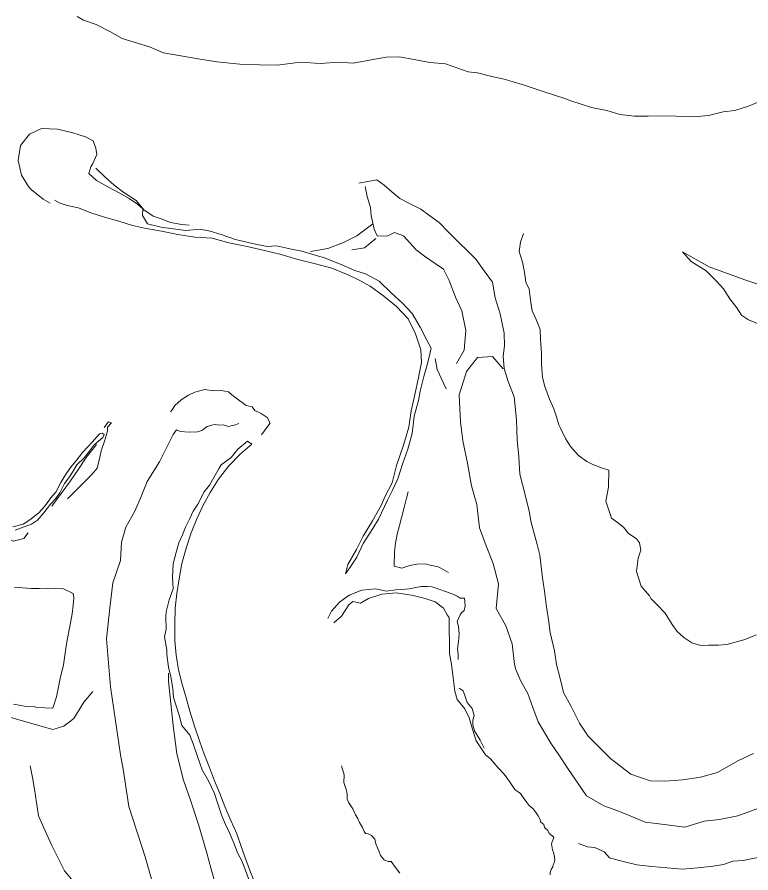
# Model space of a CAD drawing. Extents: x 683321 to 688873, y 7661944 to 7668387.
# Drawn here: x 686443.5 to 686662.5, y 7666543 to 7666798.2 of the extents above; entities that cross this region are included whole.
import ezdxf

# ---------------------------------------------------------------- set-up
doc = ezdxf.new("R2010")
doc.units = 0
doc.header["$MEASUREMENT"] = 0
doc.layers.add('01 CRESTA_Line', color=3, linetype='Continuous', lineweight=20)

msp = doc.modelspace()

# ---------------------------------------------------------------- linework, layer by layer
at = {"layer": '01 CRESTA_Line'}
for points in [[(686667.48, 7666773.97, 3964.15), (686661.8, 7666771.62, 3963.57), (686657.71, 7666770.31, 3963.22), (686654.23, 7666769.9, 3962.79), (686649.83, 7666768.88, 3962.62), (686645.41, 7666768.42, 3962.37), (686640.23, 7666768.66, 3962.11), (686635.91, 7666768.78, 3961.92), (686631.87, 7666768.69, 3961.62), (686627.7, 7666768.6, 3961.65), (686623.33, 7666769.14, 3961.55), (686619.52, 7666770.35, 3961.49), (686614.88, 7666771.19, 3961.47), (686608.76, 7666773.18, 3961.37), (686607, 7666773.88, 3961.39), (686601.09, 7666775.78, 3961.29), (686594.21, 7666778.11, 3961.23), (686588.88, 7666779.66, 3961.49), (686585.19, 7666780.48, 3961.69), (686580.92, 7666781.57, 3962.17), (686578.13, 7666781.83, 3962.47), (686571.33, 7666784.27, 3961.96), (686566.69, 7666784.65, 3962.34), (686561.96, 7666785.51, 3962.69), (686557.55, 7666786.36, 3963.08), (686553.68, 7666786.28, 3962.79), (686550.27, 7666785.66, 3963.25), (686543.74, 7666784.44, 3963.75), (686539.57, 7666784.73, 3963.84), (686533.96, 7666784.34, 3964.1), (686528.06, 7666784.73, 3964.66), (686521.09, 7666783.86, 3964.97), (686515.86, 7666783.96, 3964.7), (686509.96, 7666784.15, 3965.36), (686503.11, 7666784.84, 3966.43), (686497.48, 7666785.79, 3966.73), (686487.21, 7666787.52, 3967.28), (686482.97, 7666789.37, 3967.96), (686474.8, 7666791.8, 3968.41), (686471.12, 7666793.9, 3969.06), (686467.06, 7666795.98, 3969.64), (686463.29, 7666797.28, 3969.77), (686461.38, 7666798.34, 3970.83)], [(686454.63, 7666743.61, 3973.88), (686456.02, 7666742.82, 3974.19), (686458.43, 7666742, 3974.3), (686461.85, 7666741.3, 3974.81), (686465.45, 7666739.82, 3975.07), (686469.53, 7666738.57, 3975.7), (686473.82, 7666737.29, 3976.08), (686477.92, 7666736.07, 3976.34), (686481.47, 7666735.23, 3976.71), (686486.54, 7666734.34, 3977.3), (686491.5, 7666733.31, 3977.82), (686496.53, 7666732.6, 3978.56), (686501.7, 7666732.26, 3979.28), (686506.67, 7666730.87, 3979.81), (686512.13, 7666729.81, 3980.22), (686517.32, 7666728.55, 3980.77), (686522.33, 7666727.38, 3981.2), (686527.22, 7666725.91, 3981.76), (686532.18, 7666724.74, 3982.31), (686537.4, 7666723.28, 3982.81), (686542.33, 7666721.36, 3983.11), (686545.6, 7666719.74, 3983.3), (686548.88, 7666717.9, 3983.49), (686552.91, 7666714.99, 3983.66), (686556.74, 7666711.92, 3983.88), (686560.15, 7666708.23, 3984.04), (686562.42, 7666703.73, 3984.13), (686563.98, 7666698.98, 3984.33), (686564.19, 7666695.18, 3984.3), (686563.23, 7666690.2, 3984.45), (686562.33, 7666686.05, 3984.61), (686561.07, 7666680.73, 3984.92), (686560.42, 7666675.93, 3985.22), (686558.85, 7666670.53, 3985.74), (686556.68, 7666664.49, 3986.05), (686555.42, 7666659.25, 3986.35), (686553.38, 7666655.33, 3986.52), (686552.1, 7666652.53, 3986.8), (686549.53, 7666647.92, 3987.11), (686546.8, 7666643.38, 3987.49), (686544.75, 7666639.39, 3987.86), (686542.17, 7666634.91, 3988.13), (686541.51, 7666632.13, 3988.27), (686542.84, 7666634.11, 3988.13), (686544.92, 7666637.1, 3987.96), (686546.73, 7666641.19, 3987.61), (686549.7, 7666645.63, 3987.2), (686551.34, 7666648.45, 3987.08), (686554.03, 7666654.14, 3986.51), (686555.5, 7666657.09, 3986.48), (686557.14, 7666660.44, 3986.4), (686558.59, 7666665.16, 3986.1), (686560.1, 7666669.3, 3985.81), (686561.36, 7666673.97, 3985.28), (686562, 7666679.14, 3984.87), (686563.25, 7666683.85, 3984.54), (686563.82, 7666686.6, 3984.5), (686564.84, 7666690.98, 3984.43), (686566.03, 7666695.19, 3984.36), (686567.09, 7666699.45, 3984.34), (686565.76, 7666701.88, 3984.34), (686563.76, 7666705.67, 3984.15), (686561.38, 7666709.79, 3983.99), (686558.65, 7666712.78, 3983.97), (686555.13, 7666716, 3983.7), (686551.55, 7666719.43, 3983.61), (686547.46, 7666721.63, 3983.42), (686544.32, 7666722.65, 3983.17), (686540.17, 7666724.45, 3982.99), (686534.94, 7666726.45, 3982.31), (686533.39, 7666726.93, 3982.42), (686528.49, 7666728.35, 3981.85), (686525.41, 7666729, 3981.44), (686520.89, 7666729.98, 3981.06), (686518.13, 7666729.78, 3980.83), (686514.11, 7666730.52, 3980.65), (686508.62, 7666731.84, 3979.83), (686504.35, 7666733.33, 3979.37), (686501.08, 7666734.39, 3979.08), (686498.11, 7666734.96, 3978.72), (686493.81, 7666734.57, 3977.96), (686490.08, 7666735, 3977.45), (686486.44, 7666735.51, 3977.17), (686482.39, 7666736.53, 3976.66), (686480.9, 7666738.97, 3975.29), (686480.98, 7666740.98, 3976.09), (686479.39, 7666742.37, 3975.87), (686476.94, 7666744.07, 3975.58), (686473.91, 7666745.75, 3975.1), (686470.6, 7666747.61, 3974.64), (686467.23, 7666749.43, 3974.15), (686464.85, 7666751.59, 3973.72), (686465.46, 7666753.55, 3973.61), (686466.05, 7666754.51, 3972.54), (686467.29, 7666757.24, 3971.42), (686467, 7666759.11, 3970.97), (686466.19, 7666761.29, 3970.17), (686463.92, 7666762.52, 3969.75), (686460.15, 7666763.67, 3970.04), (686455.57, 7666764.77, 3970.48), (686450.79, 7666764.98, 3970.71), (686447.18, 7666763.3, 3971.27), (686444.54, 7666759.87, 3971.74), (686443.82, 7666755.44, 3972.15), (686444.81, 7666751.07, 3972.44), (686446.92, 7666747.62, 3972.48), (686447.7, 7666746.75, 3972.72), (686451.23, 7666743.93, 3972.82), (686453.38, 7666742.71, 3973.11)], [(686494.81, 7666736.13, 3978.6), (686492.64, 7666736.36, 3978.27), (686489.29, 7666736.9, 3977.85), (686486.44, 7666737.98, 3977.34), (686484.1, 7666738.83, 3976.92), (686481.33, 7666740.74, 3976.61), (686479.01, 7666743.51, 3975.69), (686475.36, 7666745.86, 3975.2), (686472.41, 7666748.03, 3974.69), (686469.56, 7666750.67, 3973.8), (686466.99, 7666753.18, 3973.69)], [(686545.48, 7666748.71, 3969.07), (686550.81, 7666749.62, 3970.49), (686553.02, 7666748.06, 3970.35), (686555.34, 7666746.08, 3970.18), (686557.67, 7666744.11, 3969.94), (686560.83, 7666742.51, 3969.95), (686564, 7666740.91, 3969.93), (686566.71, 7666738.92, 3969.93), (686569.43, 7666736.93, 3969.88), (686572.37, 7666733.95, 3969.83), (686575.3, 7666730.96, 3969.85), (686577.86, 7666728.46, 3969.89), (686580.42, 7666725.96, 3969.89), (686582.91, 7666722.55, 3969.98), (686585.4, 7666719.14, 3970.07), (686586.12, 7666714.46, 3970.12), (686587.63, 7666709.73, 3970.21), (686588.87, 7666703.89, 3970.37), (686588.95, 7666700.17, 3970.35), (686588.51, 7666697.09, 3971.22), (686588.86, 7666693.39, 3971.53), (686590.04, 7666689.5, 3970.82), (686591.87, 7666684.98, 3971.13), (686592.57, 7666678.06, 3970.83), (686592.68, 7666672.13, 3970.62), (686593.25, 7666667.05, 3970.57), (686593.56, 7666661.9, 3970.57), (686595.12, 7666655.73, 3970.49), (686596.27, 7666650.8, 3970.43), (686596.93, 7666647.41, 3970.37), (686597.79, 7666644.17, 3970.31), (686598.65, 7666640.94, 3970.33), (686599.51, 7666637.7, 3970.31), (686599.92, 7666634.32, 3970.25), (686600.33, 7666630.95, 3970.19), (686600.87, 7666626.98, 3970.14), (686601.42, 7666623, 3970.05), (686601.97, 7666619.03, 3970), (686602.05, 7666618.5, 3970), (686602.58, 7666614.62, 3970.06), (686603.86, 7666609.21, 3970.21), (686604.43, 7666605.1, 3970.2), (686605.56, 7666600.92, 3970.32), (686606.55, 7666596.74, 3970.26), (686608.83, 7666592.56, 3970.19), (686611.29, 7666587.61, 3970.24), (686613.93, 7666583.68, 3970.29), (686620.68, 7666576.96, 3970.15), (686626.65, 7666572.42, 3970.17), (686632.42, 7666570.38, 3970.22), (686636.69, 7666570.29, 3970.1), (686642.19, 7666570.7, 3970.11), (686647.45, 7666571.47, 3970.1), (686652.54, 7666572.87, 3970.23), (686658.59, 7666576.38, 3970.17), (686663.25, 7666578.55, 3970.15)], [(686574.67, 7666694.86, 3983.1), (686576.95, 7666698.84, 3980.38), (686577.43, 7666704.69, 3979.66), (686576.23, 7666710.58, 3979.8), (686574.37, 7666714.62, 3979.69), (686572.39, 7666719.65, 3979.59), (686570.78, 7666723.03, 3979.33), (686568.23, 7666724.71, 3979.4), (686565.07, 7666726.89, 3979.46), (686562.59, 7666728.81, 3979.38), (686558.83, 7666732.95, 3979.36), (686556.16, 7666733.91, 3979.65), (686553.91, 7666732.89, 3980.12), (686550.96, 7666732.97, 3982.72), (686550.06, 7666734.96, 3981.03), (686549.2, 7666738.97, 3978.84), (686548.98, 7666741.38, 3977.37), (686547.93, 7666744.67, 3975.43), (686547.38, 7666747.7, 3970.39)], [(686549.67, 7666736.51, 3981.96), (686544.89, 7666732.97, 3982.28), (686540.93, 7666730.98, 3982.55), (686536.25, 7666729.14, 3982.83), (686531.04, 7666728.27, 3982.29)], [(686550.55, 7666732.18, 3982.86), (686547.19, 7666729.41, 3983.07), (686543.37, 7666728.77, 3983.16)], [(686594.61, 7666733.62, 3958.72), (686593.73, 7666731.09, 3959.08), (686593.31, 7666728.27, 3959.46), (686594.31, 7666725.06, 3959.51), (686594.95, 7666722.13, 3959.58), (686595.31, 7666719.15, 3959.83), (686596.33, 7666717, 3959.84), (686596.76, 7666713.09, 3960.03), (686597.23, 7666710.59, 3960.01), (686598.43, 7666708.01, 3959.96), (686599.55, 7666705.06, 3960.01), (686599.66, 7666702.03, 3960.07), (686600.01, 7666697.98, 3960.14), (686600, 7666694.69, 3960.19), (686600.24, 7666690.74, 3960.29), (686600.95, 7666688.06, 3960.36), (686602.37, 7666684.23, 3960.32), (686603.66, 7666681.32, 3960.27), (686604.48, 7666678.99, 3960.24), (686605.17, 7666676.56, 3960.21), (686605.56, 7666675.75, 3960.2), (686607.12, 7666672.53, 3960.19), (686608.67, 7666670.11, 3960.17), (686611.05, 7666667.46, 3960.12), (686613.51, 7666665.67, 3960.09), (686615.33, 7666664.8, 3960.09), (686618.16, 7666663.63, 3960.08), (686620.13, 7666663.06, 3960.04), (686619.94, 7666658.02, 3959.96), (686619.16, 7666653.82, 3959.89), (686620.92, 7666648.71, 3959.92), (686622.64, 7666647.49, 3959.93), (686624.42, 7666646.09, 3959.94), (686625.96, 7666644.2, 3959.95), (686627.09, 7666643.45, 3959.96), (686628.31, 7666642.56, 3959.97), (686629.19, 7666641.4, 3959.97), (686629.68, 7666639.16, 3959.98), (686628.82, 7666636.8, 3960), (686628.35, 7666632.81, 3960.02), (686629.72, 7666628.5, 3960.04), (686632.22, 7666625.61, 3960.06), (686632.64, 7666624.8, 3960.06), (686634.39, 7666622.98, 3960.05), (686636.93, 7666620.37, 3960.05), (686638.98, 7666617.07, 3960.03), (686640.51, 7666614.94, 3959.99), (686642.45, 7666613.11, 3959.96), (686644.85, 7666611.61, 3959.95), (686647.55, 7666610.74, 3959.95), (686649.88, 7666610.86, 3959.95), (686652.79, 7666610.86, 3959.94), (686655.29, 7666611.04, 3959.93), (686660.36, 7666612.5, 3959.91), (686664.16, 7666613.94, 3959.87)], [(686667.81, 7666705.4, 3957.5), (686661.78, 7666707.9, 3958.67), (686659.72, 7666709.25, 3960.58), (686658.24, 7666711.52, 3961.21), (686656.21, 7666714.2, 3961.32), (686654.32, 7666717.14, 3961.51), (686652.18, 7666719.39, 3960.79), (686649.1, 7666722.49, 3962.06), (686644.67, 7666725.33, 3961.81), (686642.06, 7666728.2, 3961.66), (686649.99, 7666723.74, 3961.99), (686660.64, 7666719.85, 3960.87), (686674.13, 7666715.39, 3960.96)], [(686588.54, 7666693.29, 3971.76), (686585.36, 7666696.98, 3973.66), (686580.86, 7666696.62, 3975.33), (686577.65, 7666692.49, 3977.62), (686576.72, 7666689.57, 3980.6), (686575.4, 7666685.5, 3982.9), (686575.79, 7666677.46, 3980.86), (686576.55, 7666671.77, 3980.64), (686577.86, 7666665.12, 3980.38), (686579.08, 7666658.36, 3980.02), (686580.66, 7666652.78, 3979.78), (686581.52, 7666645.9, 3979.07), (686583.52, 7666640.51, 3979.13), (686585.56, 7666635.26, 3978.63), (686587.11, 7666629.2, 3979.12), (686586.42, 7666621.8, 3979.82), (686589.3, 7666616.63, 3979.71), (686591.28, 7666611.29, 3979.65), (686591.96, 7666605.12, 3979.61), (686592.31, 7666603.6, 3979.44), (686593.87, 7666600.1, 3979.71), (686595.88, 7666596.49, 3979.8), (686597.42, 7666592.25, 3979.8), (686598.96, 7666588.01, 3979.86), (686600.89, 7666584.84, 3979.86), (686602.82, 7666581.68, 3979.88), (686605.34, 7666577.9, 3979.9), (686607.86, 7666574.12, 3979.93), (686610.66, 7666570.02, 3979.99), (686613.45, 7666565.92, 3980.02), (686618.59, 7666563, 3980.08), (686621.7, 7666561.82, 3980.06), (686624.81, 7666560.64, 3980.05), (686627.89, 7666559.35, 3980.09), (686630.96, 7666558.07, 3980.32), (686634.18, 7666557.67, 3980.42), (686637.39, 7666557.27, 3980.4), (686642.76, 7666556.6, 3980.34), (686645.64, 7666557.5, 3980.29), (686648.51, 7666558.4, 3980.14), (686653.09, 7666558.88, 3979.86), (686658.57, 7666559.97, 3979.73), (686661.57, 7666561.07, 3979.73), (686664.57, 7666562.17, 3979.66)], [(686568.21, 7666696.35, 3984.33), (686568.82, 7666693.1, 3983.65), (686571.57, 7666687.32, 3983.77)], [(686516.46, 7666673.62, 3984.15), (686518.01, 7666675.76, 3983.92), (686518.98, 7666677.09, 3983.9), (686518.11, 7666678.73, 3983.48), (686516.37, 7666680, 3983.58), (686514.39, 7666680.83, 3983.22), (686513.61, 7666681.96, 3983.05), (686511.8, 7666682.37, 3981.29), (686509.12, 7666684.34, 3981.18), (686507.59, 7666685.58, 3980.55), (686506.61, 7666686.41, 3980.16), (686504.43, 7666686.85, 3979.44), (686502.01, 7666686.76, 3978.88), (686499.54, 7666687.15, 3978.68), (686496.51, 7666686.31, 3977.94), (686494.63, 7666685.44, 3977.48), (686492.45, 7666684.07, 3977.02), (686490.6, 7666682.37, 3977.04), (686489.79, 7666681.05, 3977.1), (686489.24, 7666680.44, 3976.81)], [(686458.49, 7666654.5, 3973.21), (686462.16, 7666658.2, 3973.56), (686465.84, 7666661.9, 3973.9), (686467.34, 7666663.65, 3973.95), (686468.17, 7666666.96, 3974.91), (686468.57, 7666668.81, 3975.02), (686469.6, 7666671.7, 3975.19), (686470.42, 7666674.71, 3975.36), (686470.5, 7666675.87, 3975.48), (686471.68, 7666677.19, 3975.44), (686471.56, 7666677.17, 3975.46), (686470.74, 7666677.47, 3975.49), (686470.27, 7666676.91, 3975.52), (686469.44, 7666675.76, 3975.43)], [(686486.64, 7666530.39, 3980.53), (686481.73, 7666547.69, 3980.38), (686476.8, 7666562.77, 3979.88), (686475.13, 7666573.85, 3980.01), (686474.38, 7666578.18, 3979.96), (686473.36, 7666584.93, 3979.88), (686472.35, 7666591.67, 3979.84), (686471.33, 7666598.42, 3979.89), (686470.76, 7666605.61, 3980.05), (686470.2, 7666612.79, 3979.97), (686470.67, 7666617.38, 3979.87), (686471.15, 7666621.96, 3979.85), (686472.02, 7666629.45, 3979.65), (686474.37, 7666636.16, 3979.82), (686474.69, 7666641.6, 3980), (686475.98, 7666646.06, 3980.1), (686478.66, 7666650.8, 3980.2), (686480.49, 7666655.23, 3980.23), (686482.33, 7666659.66, 3980.21), (686485.98, 7666665.56, 3980.18), (686488.27, 7666670.09, 3980.05), (686490.07, 7666673.72, 3979.86), (686491.07, 7666675.08, 3979.88), (686492.16, 7666674.59, 3980.3), (686494.81, 7666674.41, 3980.98), (686497.35, 7666674.53, 3981.56), (686498.58, 7666674.94, 3981.59), (686500.23, 7666676.07, 3981.56), (686501.98, 7666676.63, 3981.24), (686502.75, 7666676.7, 3981.33), (686503.73, 7666676.49, 3981.2), (686504.97, 7666676.56, 3981.55), (686506.55, 7666676.06, 3982.22), (686508.65, 7666676.57, 3982.88), (686509.69, 7666677.02, 3982.98)], [(686442.9, 7666645.2, 3976.93), (686444.84, 7666645.88, 3977.06), (686447.76, 7666646.94, 3976.8), (686449.53, 7666648.16, 3976.76), (686451.49, 7666650.38, 3976.63), (686453.48, 7666652.93, 3976.54), (686454.99, 7666654.5, 3976.6), (686456.2, 7666656.34, 3976.43), (686457.68, 7666659.04, 3976.34), (686458.95, 7666660.79, 3976.33), (686459.98, 7666662.44, 3976.37), (686461.27, 7666664.63, 3976.13), (686463.53, 7666666.75, 3976.07), (686465.03, 7666668.66, 3976.13), (686466.45, 7666670.58, 3975.96), (686469.05, 7666672.77, 3975.75), (686469.49, 7666673.69, 3975.82), (686468.91, 7666674.1, 3975.97), (686468.07, 7666673.94, 3975.9), (686467.28, 7666673.02, 3975.96), (686465.97, 7666671.49, 3975.94), (686464.51, 7666669.89, 3976.04), (686463.02, 7666668.29, 3976.03), (686461, 7666665.73, 3976.27), (686459.38, 7666663.87, 3976.33), (686457.69, 7666661.4, 3976.48), (686456.55, 7666659.36, 3976.38), (686455.01, 7666656.5, 3976.52), (686453.5, 7666654.73, 3976.66), (686452.17, 7666652.86, 3976.69), (686449.94, 7666650.3, 3976.63), (686447.25, 7666648.21, 3976.96), (686445.27, 7666646.94, 3976.94), (686442.19, 7666646.14, 3976.98)], [(686514.91, 7666538.76, 3997.89), (686513.18, 7666543.13, 3997.36), (686511.72, 7666546.99, 3996.92), (686510.31, 7666550.85, 3996.52), (686509.03, 7666554.58, 3996.12), (686507.32, 7666558.56, 3995.72), (686505.46, 7666562.71, 3995.29), (686503.97, 7666566.62, 3994.96), (686502.41, 7666570.38, 3994.59), (686500.91, 7666574.36, 3994.18), (686499.36, 7666578.36, 3993.76), (686497.95, 7666582.37, 3993.43), (686496.42, 7666586.74, 3993.09), (686495.06, 7666591.21, 3992.76), (686493.9, 7666595.21, 3992.39), (686492.72, 7666599.27, 3992.03), (686491.67, 7666603.47, 3991.69), (686490.95, 7666607.9, 3991.33), (686490.57, 7666612.22, 3991), (686490.52, 7666617.08, 3990.58), (686490.69, 7666621.95, 3990.25), (686491.17, 7666626.29, 3989.96), (686491.84, 7666630.64, 3989.63), (686492.66, 7666635.23, 3989.25), (686493.91, 7666639.81, 3988.86), (686495.47, 7666644.41, 3988.43), (686497.15, 7666648.53, 3988.03), (686499, 7666652.67, 3987.62), (686501.09, 7666656.4, 3987.33), (686503.64, 7666660.35, 3986.98), (686506.63, 7666664.35, 3986.55), (686510.07, 7666667.82, 3986.23), (686513.54, 7666670.78, 3985.87), (686512.29, 7666671.76, 3985.86), (686509.39, 7666669.36, 3986.02), (686507.36, 7666666.89, 3986.46), (686504.43, 7666664.65, 3986.47), (686503.83, 7666663.69, 3986.7), (686502.22, 7666660.84, 3987.02), (686500.93, 7666658.58, 3987.26), (686499.3, 7666656.59, 3987.45), (686497.42, 7666652.97, 3987.54), (686496.06, 7666650.85, 3987.75), (686495.07, 7666648.67, 3988.13), (686493.73, 7666646.08, 3988.12), (686492.86, 7666643.73, 3988.44), (686491.73, 7666641.39, 3988.56), (686491.04, 7666638.94, 3988.8), (686490.08, 7666635.09, 3989.08), (686489.85, 7666631.01, 3989.29), (686490.02, 7666627.72, 3989.41), (686488.84, 7666624.36, 3989.52), (686488.02, 7666620.79, 3989.79), (686487.9, 7666619.41, 3989.92), (686488.02, 7666615.6, 3990.44), (686487.45, 7666613.34, 3990.66), (686488.21, 7666609.44, 3990.67), (686488.19, 7666608.11, 3990.85), (686488.7, 7666604.31, 3991.24), (686489.32, 7666601.46, 3991.37), (686490.01, 7666597.96, 3991.71), (686490.19, 7666595.31, 3991.74), (686491.87, 7666589.95, 3992.03), (686492.62, 7666586.93, 3992.2), (686495, 7666584.07, 3992.88), (686496.02, 7666581.47, 3993.09), (686497.34, 7666577.67, 3993.52), (686498.68, 7666573.73, 3993.95), (686500.6, 7666570.38, 3994.5), (686502.36, 7666566.61, 3994.77), (686503.24, 7666564.11, 3995.24), (686504.55, 7666559.93, 3995.47), (686505.68, 7666557.37, 3995.94), (686506.92, 7666554.93, 3996.18), (686508.31, 7666551.61, 3996.6), (686509.28, 7666548.93, 3996.91), (686510.64, 7666546.3, 3997.17), (686511.65, 7666543.67, 3997.33), (686513.02, 7666540.01, 3997.69)], [(686467.18, 7666670.74, 3975), (686464.07, 7666666.89, 3974.97), (686461.76, 7666663.41, 3974.9), (686459.45, 7666659.93, 3974.82), (686456.66, 7666656.15, 3974.84), (686453.87, 7666652.37, 3974.86)], [(686560.2, 7666656.59, 3983.92), (686559.71, 7666654.67, 3984.36), (686558.89, 7666651.5, 3984.57), (686557.64, 7666646.57, 3984.3), (686556.94, 7666643.96, 3984.37), (686556.4, 7666641.3, 3984.38), (686556.12, 7666638.69, 3984.86), (686555.98, 7666634.4, 3984.01), (686558.34, 7666633.8, 3983.75), (686560.67, 7666634.62, 3983.83), (686562.81, 7666635.03, 3983.57), (686565.38, 7666635.08, 3983.25), (686566.77, 7666634.69, 3983.08), (686569.18, 7666634.23, 3982.91), (686570.85, 7666633.36, 3982.72), (686572.24, 7666632.56, 3982.72)], [(686439.34, 7666643.39, 3977.22), (686442.35, 7666641.86, 3977.11), (686445.47, 7666642.65, 3976.82), (686446.8, 7666644.34, 3977.19)], [(686466.11, 7666597.01, 3972.57), (686463.45, 7666593.89, 3972.82), (686460.46, 7666588.97, 3972.48), (686457.4, 7666586.73, 3972.41), (686454.11, 7666585.7, 3972.43), (686439.13, 7666590.02, 3973.05), (686432.94, 7666591.99, 3972.57), (686429.19, 7666594.61, 3972.66), (686427.79, 7666596.74, 3972.68), (686425.55, 7666599.89, 3972.67), (686426.1, 7666603.94, 3972.7), (686426.72, 7666608.28, 3972.6), (686427.76, 7666612.54, 3972.61), (686429.58, 7666616.55, 3972.45), (686430.96, 7666620.81, 3972.49), (686432.45, 7666624.93, 3972.54), (686433.76, 7666627.51, 3972.54), (686435, 7666629.91, 3972.45), (686436.92, 7666631.94, 3972.83), (686438.7, 7666633.68, 3973.05), (686441.02, 7666634.99, 3973.26)], [(686442.4, 7666593.32, 3972.83), (686446.24, 7666592.59, 3972.77), (686448.74, 7666592.5, 3972.71), (686449.4, 7666592.32, 3972.75), (686454.12, 7666592.06, 3972.74), (686455.2, 7666595.49, 3972.83), (686456.38, 7666600.93, 3972.79), (686457.32, 7666604.99, 3972.77), (686457.92, 7666609.15, 3972.77), (686458.35, 7666611.89, 3972.62), (686459.1, 7666615.95, 3972.57), (686459.96, 7666620.25, 3972.71), (686460.24, 7666622.84, 3972.56), (686460.38, 7666625, 3972.55), (686460.2, 7666626.25, 3972.86), (686457.33, 7666627.69, 3972.8), (686452.58, 7666627.85, 3972.86), (686450.07, 7666627.74, 3972.82), (686447.65, 7666627.82, 3972.85), (686445.12, 7666627.99, 3972.89), (686442.7, 7666628.12, 3972.8)], [(686575.15, 7666606.61, 3992.12), (686575.08, 7666608.04, 3992.28), (686574.97, 7666609.73, 3992.26), (686575.22, 7666611.83, 3992.11), (686575.39, 7666614.26, 3992.06), (686575.18, 7666616.44, 3992.09), (686574.87, 7666617.96, 3992.34), (686575.72, 7666619.93, 3991.9), (686576.16, 7666620.5, 3991.46), (686576.87, 7666621.22, 3990.84), (686577.16, 7666622.62, 3990.81), (686577.08, 7666623.8, 3990.88), (686576.97, 7666624.93, 3991.13), (686575.7, 7666624.9, 3991.07), (686574.82, 7666625.53, 3991.17), (686573.32, 7666626.21, 3991.34), (686571.3, 7666626.87, 3991.38), (686569.66, 7666627.47, 3991.12), (686567.34, 7666628.28, 3991.32), (686565.82, 7666628.39, 3991.31), (686564.06, 7666628.36, 3991.41), (686562.49, 7666628.04, 3991.43), (686560.46, 7666627.65, 3991.33), (686558.27, 7666627.44, 3991.53), (686556.52, 7666627.39, 3991.92), (686553.64, 7666626.98, 3992.04), (686550.5, 7666627.65, 3991.93), (686546.4, 7666627.23, 3991.97), (686542.62, 7666625.82, 3992.02), (686539.69, 7666623.7, 3991.98), (686537.29, 7666621.01, 3991.5), (686536.21, 7666618.79, 3991.15)], [(686538.03, 7666617.51, 3992.37), (686540.31, 7666619.51, 3992.55), (686542.45, 7666622.94, 3992.17), (686543.72, 7666623.9, 3992.19), (686546, 7666623.44, 3992.17), (686548.31, 7666624.74, 3992.02), (686552.35, 7666626.06, 3992.35), (686556.76, 7666626.45, 3992.26), (686561.73, 7666625.72, 3992.65), (686565.3, 7666624.78, 3992.79), (686568.25, 7666623.8, 3992.84), (686570.73, 7666621.92, 3993.29), (686571.81, 7666619.88, 3994.11), (686572.43, 7666619.09, 3993.91), (686572.47, 7666615.37, 3993.51), (686572.51, 7666611.65, 3993.11), (686572.54, 7666608.26, 3993.06), (686573.14, 7666605.16, 3993.39), (686573.65, 7666601.17, 3993.42), (686574.15, 7666597.19, 3993.45), (686574.86, 7666594.68, 3993.28), (686577.13, 7666591.93, 3992.92), (686578.39, 7666589.19, 3992.84), (686579.44, 7666585.78, 3993.16), (686580.49, 7666582.37, 3993.49), (686583.23, 7666578.18, 3993.49), (686584.75, 7666577, 3992.69), (686586.95, 7666574.34, 3992.39), (686588.84, 7666572.37, 3992.41), (686590.45, 7666570.17, 3992.41), (686592.05, 7666567.87, 3992.42), (686593.75, 7666566.65, 3992.71), (686594.76, 7666565.16, 3992.6), (686595.39, 7666564.24, 3992.86), (686596.31, 7666563.07, 3992.98), (686597.49, 7666562.1, 3992.91), (686598.37, 7666560.84, 3992.98), (686599, 7666559.93, 3993.13), (686599.57, 7666558.88, 3993.27), (686599.74, 7666558.19, 3993.42), (686600.64, 7666557.42, 3993.7), (686600.91, 7666556.52, 3993.91), (686601.86, 7666555.55, 3993.84), (686602.3, 7666554.73, 3994.1), (686603.63, 7666553.63, 3993.99), (686603.43, 7666552.96, 3994.37), (686603, 7666551.65, 3995.26), (686603.18, 7666550.39, 3995.72), (686603.27, 7666549.86, 3996.07), (686603.6, 7666549.03, 3996.32), (686603.8, 7666548.32, 3996.64), (686603.9, 7666547.65, 3996.97), (686603.94, 7666546.94, 3997.26), (686603.9, 7666546.32, 3997.64), (686603.64, 7666545.8, 3998.03), (686603.5, 7666545.31, 3998.45), (686603.37, 7666544.76, 3998.89), (686602.92, 7666543.93, 3999.55), (686602.58, 7666543.1, 4000.17), (686602.59, 7666542.38, 4000.5)], [(686502.9, 7666538.83, 3990.4), (686501.45, 7666544.02, 3990.38), (686500, 7666549.21, 3990.39), (686497.65, 7666557.42, 3990.88), (686495.41, 7666564, 3991.23), (686493.17, 7666570.59, 3991.15), (686491.12, 7666578.5, 3991.13), (686490.09, 7666586.87, 3991.92), (686489.39, 7666593.48, 3992), (686488.69, 7666600.09, 3991.42), (686488.71, 7666602.56, 3991.45)], [(686575.39, 7666598.08, 3992.57), (686576.57, 7666597.25, 3992), (686577.19, 7666595.57, 3991.75), (686577.79, 7666593.77, 3992.16), (686579.25, 7666592.03, 3992.34), (686579.87, 7666589.86, 3992.43), (686579.47, 7666588.51, 3992.79), (686579.52, 7666587.07, 3993.02), (686580.04, 7666585.28, 3992.93), (686581.66, 7666582.56, 3992.78), (686582.92, 7666580.12, 3992.98)], [(686460.69, 7666539.88, 3969.78), (686457.65, 7666543.6, 3970.26), (686455.74, 7666547.34, 3970.26), (686453.83, 7666551.08, 3970.25), (686451.85, 7666555.51, 3970.23), (686449.87, 7666559.93, 3970.23), (686449.28, 7666563.92, 3970.19), (686448.68, 7666567.91, 3970.13), (686448.05, 7666571.41, 3970.1), (686447.41, 7666574.92, 3970.14)], [(686557.76, 7666542.87, 4002.34), (686556.41, 7666544.56, 4001.95), (686555.08, 7666546.34, 4001.77), (686554.23, 7666546.33, 4001.18), (686553.03, 7666546.85, 4000.74), (686551.93, 7666548.11, 4000.36), (686551.45, 7666549.49, 4000.17), (686551.03, 7666550.42, 3999.45), (686550.57, 7666551.64, 3998.38), (686550.2, 7666553.01, 3999.21), (686549.27, 7666554.13, 3998.49), (686548.28, 7666554.59, 3997.87), (686547.44, 7666554.68, 3997.36), (686547.09, 7666555.29, 3997.19), (686546.58, 7666556.45, 3996.79), (686545.69, 7666557.96, 3996.57), (686545.13, 7666559.13, 3996.46), (686544.44, 7666560.28, 3996.39), (686543.65, 7666562.01, 3996.58), (686542.48, 7666563.83, 3996.69), (686541.98, 7666564.96, 3996.3), (686541.97, 7666566.33, 3995.89), (686541.77, 7666567.54, 3995.56), (686540.96, 7666569.9, 3995.42), (686541.05, 7666572.17, 3994.83), (686540.3, 7666574.91, 3994.39)], [(686665.43, 7666547.7, 3990.3), (686660.21, 7666546.63, 3990.25), (686657.08, 7666546.43, 3990.27), (686654.32, 7666545.45, 3990.21), (686651.26, 7666544.94, 3990.14), (686646.65, 7666544.48, 3990.09), (686642.04, 7666544.03, 3990.06), (686637.49, 7666544.47, 3990.08), (686632.95, 7666544.9, 3990.08), (686628.4, 7666545.34, 3990.12), (686624.36, 7666546.39, 3990.23), (686620.31, 7666547.43, 3990.36), (686618.71, 7666549.23, 3990.47), (686615.89, 7666550.51, 3990.84), (686613.76, 7666550.7, 3991.02), (686611.07, 7666551.67, 3991.33)]]:
    msp.add_polyline3d(points, dxfattribs=at)

doc.saveas('drawing.dxf')
